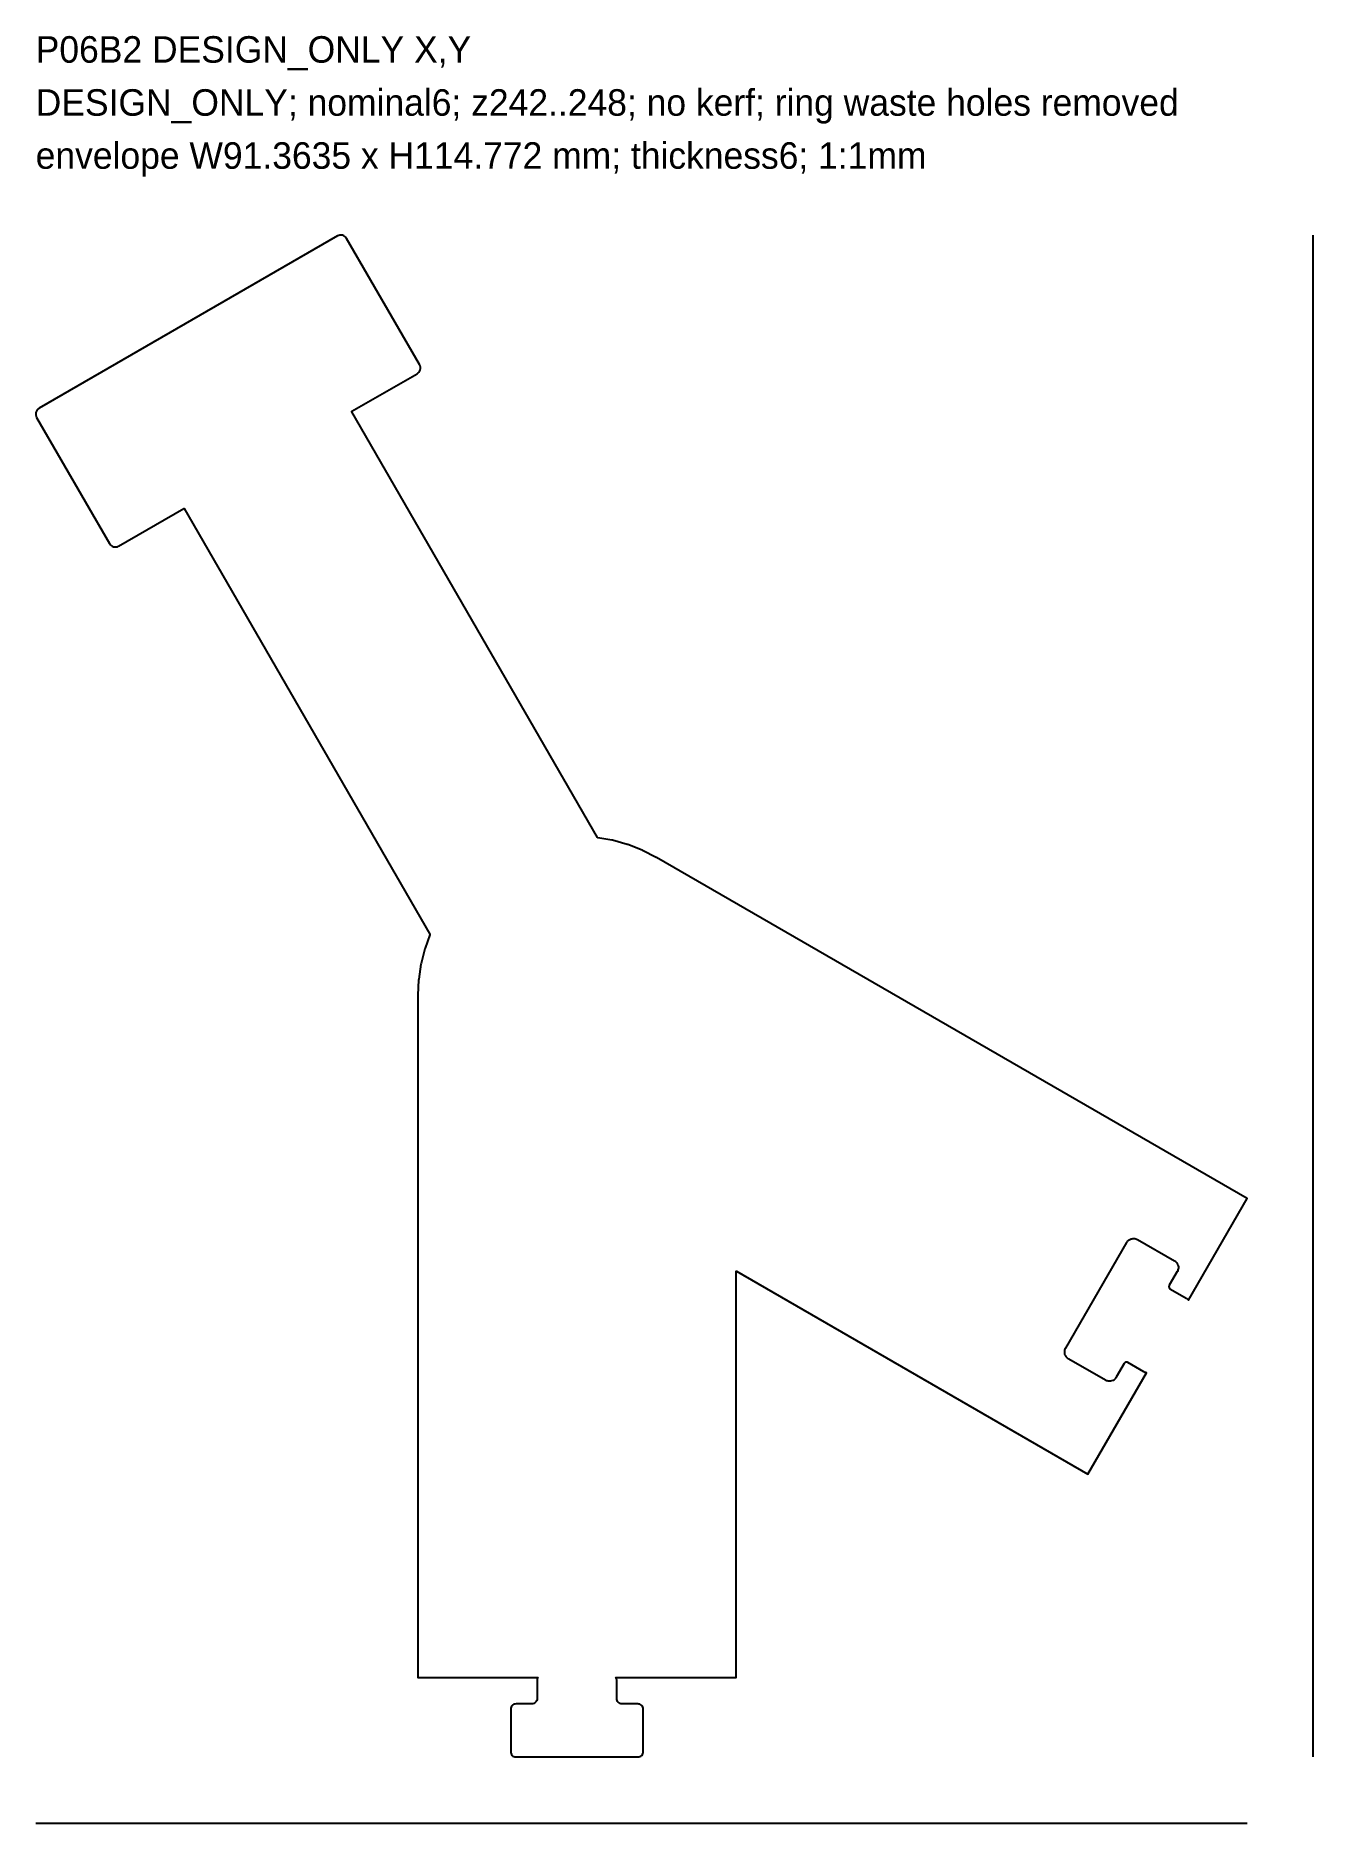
# Model space of a CAD drawing. Header units: millimetres. Extents: x -71 to 26, y -11 to 124.
import ezdxf

# ---------------------------------------------------------------- set-up
doc = ezdxf.new("R2010")
doc.units = ezdxf.units.MM
doc.layers.add('CUT_DESIGN_ONLY', color=1, linetype='Continuous')
doc.layers.add('NOT_CUT_DIMENSIONS', color=5, linetype='Continuous')

msp = doc.modelspace()

# ---------------------------------------------------------------- linework, layer by layer
at = {"layer": 'CUT_DESIGN_ONLY'}
msp.add_lwpolyline([(-41.64, 52.6), (-41.69, 51.45), (-41.69, 51.42), (-41.69, 0), (-32.64, 0), (-32.66, -0.05), (-32.69, -0.12), (-32.69, -0.2), (-32.69, -1.6), (-32.7, -1.68), (-32.73, -1.75), (-32.76, -1.82), (-32.81, -1.88), (-32.87, -1.93), (-32.94, -1.97), (-33.02, -1.99), (-33.09, -2), (-34.29, -2), (-34.37, -2.01), (-34.45, -2.03), (-34.52, -2.07), (-34.58, -2.12), (-34.63, -2.18), (-34.66, -2.25), (-34.69, -2.32), (-34.69, -2.4), (-34.69, -5.6), (-34.69, -5.68), (-34.66, -5.75), (-34.63, -5.82), (-34.58, -5.88), (-34.52, -5.93), (-34.45, -5.97), (-34.37, -5.99), (-34.29, -6), (-25.09, -6), (-25.02, -5.99), (-24.94, -5.97), (-24.87, -5.93), (-24.81, -5.88), (-24.76, -5.82), (-24.73, -5.75), (-24.7, -5.68), (-24.69, -5.6), (-24.69, -2.4), (-24.7, -2.32), (-24.73, -2.25), (-24.76, -2.18), (-24.81, -2.12), (-24.87, -2.07), (-24.94, -2.03), (-25.02, -2.01), (-25.09, -2), (-26.29, -2), (-26.37, -1.99), (-26.45, -1.97), (-26.52, -1.93), (-26.58, -1.88), (-26.63, -1.82), (-26.66, -1.75), (-26.69, -1.68), (-26.69, -1.6), (-26.69, -0.2), (-26.7, -0.12), (-26.73, -0.05), (-26.75, 0), (-17.69, 0), (-17.69, 30.62), (-17.69, 30.64), (-17.67, 30.64), (8.85, 15.32), (13.27, 22.98), (13.2, 22.99), (13.16, 23), (13.09, 23.04), (13.07, 23.05), (11.87, 23.74), (11.83, 23.76), (11.79, 23.77), (11.75, 23.77), (11.71, 23.76), (11.67, 23.75), (11.64, 23.73), (11.61, 23.7), (11.58, 23.66), (10.99, 22.63), (10.98, 22.62), (10.93, 22.55), (10.91, 22.52), (10.85, 22.47), (10.82, 22.45), (10.75, 22.4), (10.72, 22.39), (10.64, 22.36), (10.61, 22.35), (10.53, 22.34), (10.49, 22.33), (10.41, 22.34), (10.37, 22.34), (10.29, 22.36), (10.26, 22.37), (10.19, 22.4), (10.17, 22.41), (7.4, 24.01), (7.38, 24.02), (7.32, 24.07), (7.29, 24.1), (7.23, 24.15), (7.21, 24.18), (7.17, 24.25), (7.15, 24.29), (7.12, 24.36), (7.11, 24.4), (7.1, 24.47), (7.1, 24.51), (7.1, 24.59), (7.11, 24.63), (7.12, 24.71), (7.14, 24.74), (7.17, 24.82), (7.18, 24.83), (11.78, 32.8), (11.79, 32.82), (11.83, 32.88), (11.86, 32.91), (11.92, 32.96), (11.95, 32.99), (12.02, 33.03), (12.05, 33.05), (12.12, 33.07), (12.16, 33.08), (12.24, 33.1), (12.28, 33.1), (12.36, 33.1), (12.4, 33.09), (12.47, 33.07), (12.51, 33.06), (12.58, 33.03), (12.6, 33.02), (15.37, 31.42), (15.39, 31.41), (15.45, 31.36), (15.48, 31.34), (15.53, 31.28), (15.56, 31.25), (15.6, 31.18), (15.61, 31.15), (15.64, 31.07), (15.65, 31.04), (15.67, 30.96), (15.67, 30.92), (15.67, 30.84), (15.66, 30.8), (15.64, 30.73), (15.63, 30.69), (15.6, 30.62), (15.59, 30.6), (14.99, 29.57), (14.97, 29.52), (14.96, 29.49), (14.96, 29.45), (14.97, 29.41), (14.98, 29.37), (15, 29.34), (15.03, 29.31), (15.07, 29.28), (16.27, 28.59), (16.29, 28.58), (16.35, 28.53), (16.38, 28.51), (16.43, 28.46), (20.85, 36.11), (-23.68, 61.82), (-23.71, 61.83), (-24.74, 62.36), (-24.78, 62.38), (-25.85, 62.8), (-25.9, 62.81), (-27, 63.13), (-27.05, 63.14), (-28.11, 63.32), (-28.13, 63.33), (-28.15, 63.35), (-46.67, 95.44), (-46.68, 95.46), (-46.67, 95.48), (-41.75, 98.31), (-41.67, 98.37), (-41.6, 98.44), (-41.55, 98.53), (-41.52, 98.62), (-41.5, 98.71), (-41.5, 98.81), (-41.53, 98.91), (-41.57, 99), (-47.07, 108.52), (-47.12, 108.6), (-47.2, 108.67), (-47.28, 108.72), (-47.37, 108.76), (-47.47, 108.77), (-47.57, 108.77), (-47.66, 108.75), (-47.75, 108.71), (-70.27, 95.71), (-70.35, 95.65), (-70.41, 95.58), (-70.47, 95.49), (-70.5, 95.4), (-70.52, 95.31), (-70.51, 95.21), (-70.49, 95.11), (-70.45, 95.02), (-64.95, 85.5), (-64.89, 85.42), (-64.82, 85.35), (-64.74, 85.3), (-64.65, 85.26), (-64.55, 85.25), (-64.45, 85.25), (-64.36, 85.27), (-64.27, 85.31), (-59.35, 88.15), (-59.33, 88.16), (-59.32, 88.14), (-40.79, 56.05), (-40.78, 56.03), (-40.79, 56), (-41.15, 54.99), (-41.17, 54.95), (-41.45, 53.83), (-41.46, 53.79), (-41.63, 52.65)], close=True, dxfattribs=at)
at = {"layer": 'NOT_CUT_DIMENSIONS'}
for p, q in [((25.85, -6), (25.85, 108.77)), ((-70.52, -11), (20.85, -11))]:
    msp.add_line(p, q, dxfattribs=at)

# ---------------------------------------------------------------- texts
for s, p in [('P06B2 DESIGN_ONLY X,Y', (-70.52, 121.77)), ('DESIGN_ONLY; nominal6; z242..248; no kerf; ring waste holes removed', (-70.52, 117.77)), ('envelope W91.3635 x H114.772 mm; thickness6; 1:1mm', (-70.52, 113.77))]:
    msp.add_text(s, height=2, dxfattribs=at).set_placement(p)

doc.saveas('drawing.dxf')
